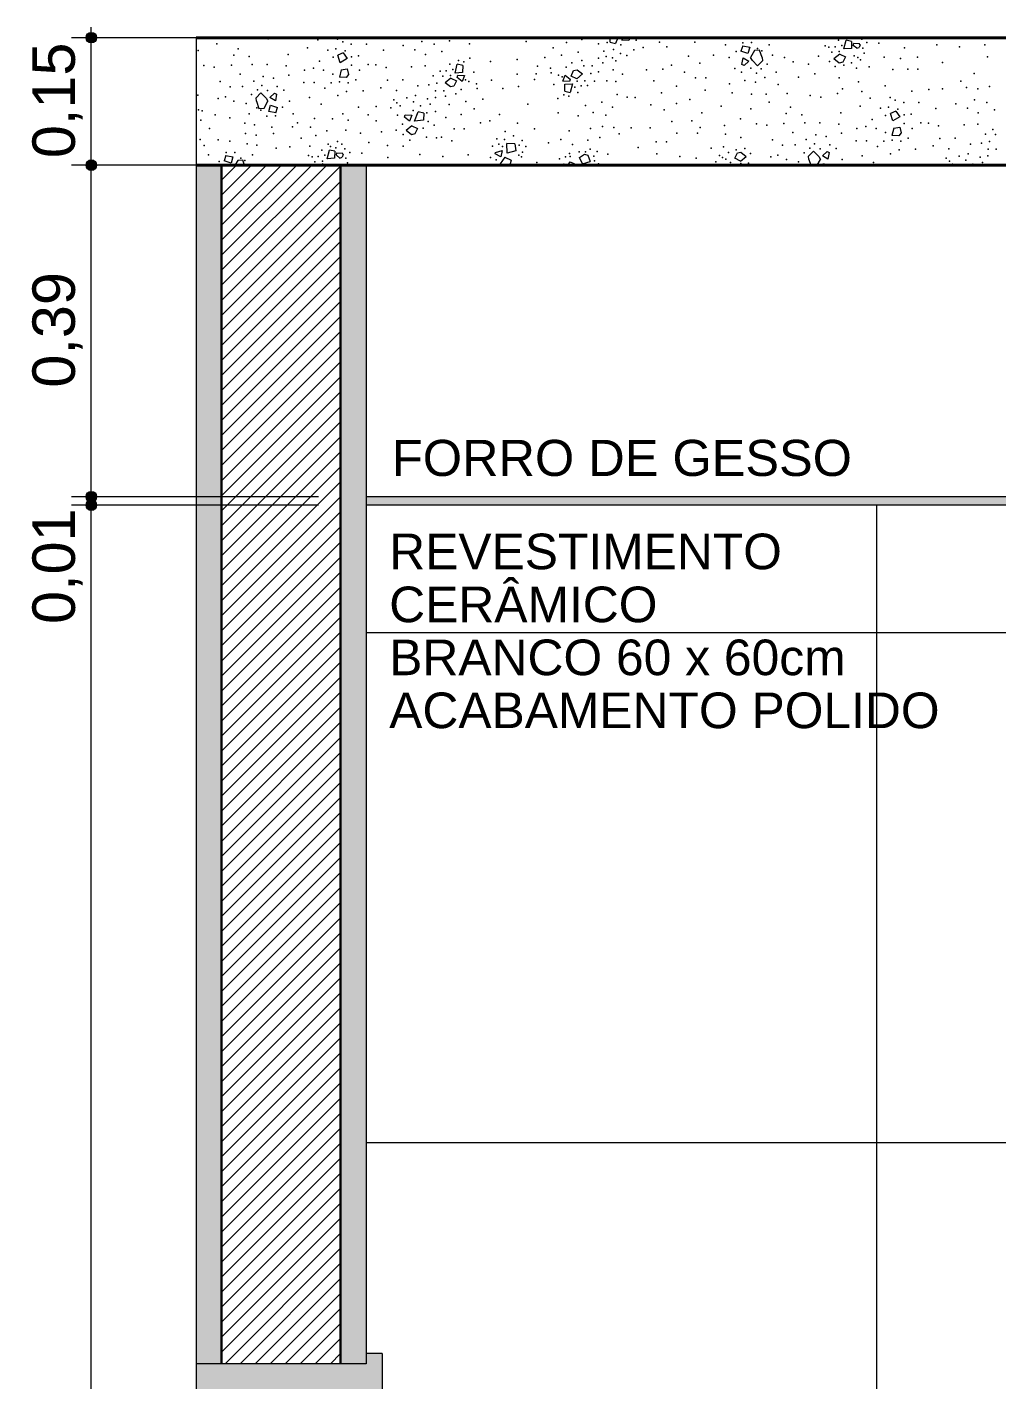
# Model space of a CAD drawing. Header units: metres. Extents: x -1.9 to 95.3, y -2.2 to 2.5.
# Drawn here: x 82.94 to 84.08, y 0.006 to 1.598 of the extents above; entities that cross this region are included whole.
import ezdxf

# ---------------------------------------------------------------- set-up
doc = ezdxf.new("R2010")
doc.units = ezdxf.units.M
doc.header["$MEASUREMENT"] = 0
for name, color, linetype in [('COTAS CORTE', 7, 'Continuous'), ('FORRO.EXEC', 7, 'Continuous'), ('LAJES.EST', 7, 'Continuous'), ('PAREDE CONSTRUIR', 7, 'Continuous'), ('Portas Archicad', 7, 'Continuous')]:
    doc.layers.add(name, color=color, linetype=linetype)
for name, color, linetype, lineweight, true_color in [('COTAS CORTE_Caneta_No__25', 7, 'Continuous', 13, 0x982312), ('LAJES.EST_Caneta_No__97', 7, 'Continuous', 13, 0x6b6b6b), ('NOTAS-EXECUTIVO.ARQ_Caneta_No__12', 7, 'Continuous', 0, 0x030303), ('PAREDE CONSTRUIR_Caneta_No__97', 7, 'Continuous', 13, 0x6b6b6b), ('Portas Archicad_Caneta_No__9', 7, 'Continuous', 9, 0x020202)]:
    doc.layers.add(name, color=color, linetype=linetype, lineweight=lineweight, true_color=true_color)
for name, color, linetype, lineweight in [('FORRO.EXEC_Caneta_No__241', 7, 'Continuous', 13), ('LAJES.EST_Caneta_No__1', 7, 'Continuous', 40), ('LAJES.EST_Caneta_No__241', 7, 'Continuous', 13), ('PAREDE CONSTRUIR_Caneta_No__241', 7, 'Continuous', 13), ('PAREDE CONSTRUIR_Caneta_No__3', 7, 'Continuous', 30)]:
    doc.layers.add(name, color=color, linetype=linetype, lineweight=lineweight)
doc.styles.add('GENERATED_STYLE_1', font='arial.ttf')
doc.dimstyles.new('GENERATED_STYLE__2', dxfattribs={"dimtxt": 0.05, "dimasz": 0.02375, "dimexe": 0.18, "dimexo": 0.267183, "dimgap": 0, "dimtad": 1, "dimzin": 0, "dimdsep": 46, "dimtxsty": 'GENERATED_STYLE_1', "dimblk": 'ARROWHEAD_11', "dimblk1": 'ARROWHEAD_11', "dimblk2": 'ARROWHEAD_11', "dimcen": 0.09, "dimclrd": 256, "dimclre": 256, "dimclrt": 256, "dimadec": 0, "dimazin": 0, "dimtfac": 1, "dimtdec": 4, "dimtmove": 0, "dimatfit": 3, "dimfxl": 0, "dimtolj": 1, "dimtzin": 0, "dimarcsym": 0})

# ---------------------------------------------------------------- blocks, each defined once
blk = doc.blocks.new('*X297', base_point=(44.9347, -2.115))
at = {"layer": 'LAJES.EST_Caneta_No__241', "color": 7, "linetype": 'Continuous', "lineweight": 13}
for p, q in [((83.6252, 1.5796), (83.6254, 1.585)), ((83.6252, 1.5796), (83.6317, 1.5782)), ((83.6344, 1.585), (83.6317, 1.5782)), ((83.6392, 1.582), (83.6405, 1.585)), ((83.6472, 1.5816), (83.6392, 1.582)), ((83.6469, 1.585), (83.6479, 1.5842)), ((83.6479, 1.5842), (83.6472, 1.5816)), ((83.9003, 1.5717), (83.9029, 1.582)), ((83.9093, 1.5806), (83.9029, 1.582)), ((83.9093, 1.5806), (83.909, 1.5722)), ((83.9112, 1.5759), (83.9119, 1.5785)), ((83.9153, 1.5726), (83.9112, 1.5759)), ((83.9119, 1.5785), (83.9182, 1.5782)), ((83.9192, 1.5767), (83.918, 1.5736)), ((83.9192, 1.5767), (83.9182, 1.5782)), ((83.3113, 1.5673), (83.3052, 1.5646)), ((83.3079, 1.5556), (83.3052, 1.5646)), ((83.316, 1.5605), (83.3079, 1.5556)), ((83.3113, 1.5673), (83.316, 1.5605)), ((83.7813, 1.5755), (83.779, 1.5692)), ((83.7874, 1.5664), (83.779, 1.5692)), ((83.7803, 1.5534), (83.7817, 1.5612)), ((83.7813, 1.5755), (83.7895, 1.574)), ((83.7817, 1.5612), (83.7883, 1.5575)), ((83.7895, 1.574), (83.7874, 1.5664)), ((83.795, 1.5698), (83.7904, 1.5618)), ((83.7926, 1.5583), (83.7904, 1.5618)), ((83.801, 1.5702), (83.795, 1.5698)), ((83.804, 1.5618), (83.801, 1.5702)), ((83.804, 1.5618), (83.8045, 1.5576)), ((83.8953, 1.5658), (83.8884, 1.5602)), ((83.8948, 1.5552), (83.8884, 1.5602)), ((83.8953, 1.5658), (83.9019, 1.5626)), ((83.9019, 1.5626), (83.8989, 1.5562)), ((83.909, 1.5722), (83.9003, 1.5717)), ((83.9153, 1.5726), (83.918, 1.5736)), ((83.309, 1.5471), (83.3069, 1.5385)), ((83.309, 1.5471), (83.3162, 1.5485)), ((83.3162, 1.5485), (83.3176, 1.5416)), ((83.443, 1.5434), (83.4456, 1.5537)), ((83.4517, 1.544), (83.443, 1.5434)), ((83.4521, 1.5523), (83.4456, 1.5537)), ((83.4521, 1.5523), (83.4517, 1.544)), ((83.5793, 1.5399), (83.5824, 1.5463)), ((83.5824, 1.5463), (83.5865, 1.5473)), ((83.5865, 1.5473), (83.5928, 1.5423)), ((83.7828, 1.5524), (83.7803, 1.5534)), ((83.7883, 1.5575), (83.7828, 1.5524)), ((83.7987, 1.552), (83.7926, 1.5583)), ((83.8045, 1.5576), (83.7987, 1.552)), ((83.8989, 1.5562), (83.8948, 1.5552)), ((83.3149, 1.5383), (83.3069, 1.5385)), ((83.3176, 1.5416), (83.3149, 1.5383)), ((83.438, 1.5375), (83.4312, 1.532)), ((83.4375, 1.527), (83.4312, 1.532)), ((83.4416, 1.528), (83.4375, 1.527)), ((83.438, 1.5375), (83.4447, 1.5343)), ((83.4447, 1.5343), (83.4416, 1.528)), ((83.4456, 1.5382), (83.4463, 1.5408)), ((83.4514, 1.5334), (83.4456, 1.5382)), ((83.4463, 1.5408), (83.4542, 1.5404)), ((83.4542, 1.5404), (83.4514, 1.5334)), ((83.5698, 1.5339), (83.5726, 1.5409)), ((83.5777, 1.5335), (83.5698, 1.5339)), ((83.5719, 1.5219), (83.5722, 1.5303)), ((83.5722, 1.5303), (83.5809, 1.5308)), ((83.5726, 1.5409), (83.5784, 1.5361)), ((83.5784, 1.5361), (83.5777, 1.5335)), ((83.5809, 1.5308), (83.5784, 1.5205)), ((83.586, 1.5367), (83.5793, 1.5399)), ((83.586, 1.5367), (83.5928, 1.5423)), ((83.2089, 1.5144), (83.2147, 1.52)), ((83.2093, 1.5102), (83.2089, 1.5144)), ((83.2147, 1.52), (83.2208, 1.5137)), ((83.2208, 1.5137), (83.2229, 1.5102)), ((83.225, 1.5145), (83.2306, 1.5196)), ((83.2316, 1.5107), (83.225, 1.5145)), ((83.2306, 1.5196), (83.2331, 1.5186)), ((83.2331, 1.5186), (83.2316, 1.5107)), ((83.5719, 1.5219), (83.5784, 1.5205)), ((83.2093, 1.5102), (83.2123, 1.5018)), ((83.2123, 1.5018), (83.2183, 1.5022)), ((83.2183, 1.5022), (83.2229, 1.5102)), ((83.2238, 1.498), (83.2259, 1.5056)), ((83.232, 1.4965), (83.2238, 1.498)), ((83.2259, 1.5056), (83.2343, 1.5028)), ((83.232, 1.4965), (83.2343, 1.5028)), ((83.3954, 1.4869), (83.3997, 1.4976)), ((83.4062, 1.4962), (83.3997, 1.4976)), ((83.4062, 1.4962), (83.4058, 1.4878)), ((83.9611, 1.4987), (83.955, 1.496)), ((83.9611, 1.4987), (83.9658, 1.4919)), ((83.3835, 1.4916), (83.3842, 1.4942)), ((83.3893, 1.4868), (83.3835, 1.4916)), ((83.3842, 1.4942), (83.3921, 1.4938)), ((83.3921, 1.4814), (83.3853, 1.4758)), ((83.3921, 1.4938), (83.3893, 1.4868)), ((83.3921, 1.4814), (83.3988, 1.4782)), ((83.4058, 1.4878), (83.3954, 1.4869)), ((83.9577, 1.487), (83.955, 1.496)), ((83.9658, 1.4919), (83.9577, 1.487)), ((83.3916, 1.4708), (83.3853, 1.4758)), ((83.3957, 1.4718), (83.3916, 1.4708)), ((83.3988, 1.4782), (83.3957, 1.4718)), ((83.9588, 1.4785), (83.9567, 1.4699)), ((83.9648, 1.4697), (83.9567, 1.4699)), ((83.9588, 1.4785), (83.966, 1.4799)), ((83.9674, 1.473), (83.9648, 1.4697)), ((83.966, 1.4799), (83.9674, 1.473)), ((83.2925, 1.4425), (83.2951, 1.4528)), ((83.3016, 1.4514), (83.2951, 1.4528)), ((83.3016, 1.4514), (83.3012, 1.4431)), ((83.3034, 1.4467), (83.3041, 1.4494)), ((83.3041, 1.4494), (83.3104, 1.4491)), ((83.3115, 1.4475), (83.3104, 1.4491)), ((83.4902, 1.4485), (83.4904, 1.4499)), ((83.4967, 1.4447), (83.4902, 1.4485)), ((83.4904, 1.4499), (83.4984, 1.4521)), ((83.4984, 1.4521), (83.4967, 1.4447)), ((83.5043, 1.4492), (83.5039, 1.4605)), ((83.5134, 1.46), (83.5039, 1.4605)), ((83.5144, 1.4517), (83.5043, 1.4492)), ((83.5134, 1.46), (83.5144, 1.4517)), ((83.7718, 1.4431), (83.7749, 1.4494)), ((83.7749, 1.4494), (83.779, 1.4504)), ((83.779, 1.4504), (83.7853, 1.4454)), ((83.8587, 1.4458), (83.8645, 1.4514)), ((83.8645, 1.4514), (83.8706, 1.4451)), ((83.8749, 1.4459), (83.8804, 1.451)), ((83.8804, 1.451), (83.8829, 1.45)), ((83.8829, 1.45), (83.8814, 1.4422)), ((83.1735, 1.4463), (83.1713, 1.44)), ((83.1797, 1.4372), (83.1713, 1.44)), ((83.1735, 1.4463), (83.1817, 1.4448)), ((83.1817, 1.4448), (83.1797, 1.4372)), ((83.1873, 1.4406), (83.184, 1.435)), ((83.1933, 1.441), (83.1873, 1.4406)), ((83.1954, 1.435), (83.1933, 1.441)), ((83.2875, 1.4366), (83.2855, 1.435)), ((83.2875, 1.4366), (83.2908, 1.435)), ((83.3012, 1.4431), (83.2925, 1.4425)), ((83.3075, 1.4434), (83.3034, 1.4467)), ((83.3075, 1.4434), (83.3102, 1.4444)), ((83.3115, 1.4475), (83.3102, 1.4444)), ((83.5014, 1.4445), (83.496, 1.4366)), ((83.4989, 1.435), (83.496, 1.4366)), ((83.5014, 1.4445), (83.509, 1.4411)), ((83.509, 1.4411), (83.5072, 1.435)), ((83.5756, 1.435), (83.5782, 1.4391)), ((83.5782, 1.4391), (83.587, 1.435)), ((83.5891, 1.4439), (83.595, 1.4479)), ((83.5929, 1.4365), (83.5891, 1.4439)), ((83.5929, 1.4365), (83.602, 1.4393)), ((83.595, 1.4479), (83.599, 1.4468)), ((83.599, 1.4468), (83.602, 1.4393)), ((83.7785, 1.4399), (83.7718, 1.4431)), ((83.7785, 1.4399), (83.7853, 1.4454)), ((83.8591, 1.4416), (83.8587, 1.4458)), ((83.8591, 1.4416), (83.8615, 1.435)), ((83.8689, 1.435), (83.8727, 1.4416)), ((83.8706, 1.4451), (83.8727, 1.4416)), ((83.8814, 1.4422), (83.8749, 1.4459)), ((83.8752, 1.435), (83.8757, 1.437)), ((83.8757, 1.437), (83.8817, 1.435))]:
    blk.add_line(p, q, dxfattribs=at)
for p in [(83.1627, 1.5777), (83.223, 1.5837), (83.2814, 1.5826), (83.3046, 1.5834), (83.3108, 1.5802), (83.3209, 1.5772), (83.3386, 1.5774), (83.3819, 1.5758), (83.4039, 1.5805), (83.4185, 1.5774), (83.4363, 1.5812), (83.4599, 1.5776), (83.4994, 1.584), (83.5267, 1.5804), (83.5738, 1.5795), (83.5919, 1.583), (83.6115, 1.5776), (83.6217, 1.5793), (83.6377, 1.5766), (83.6561, 1.5821), (83.6834, 1.5799), (83.7249, 1.5796), (83.725, 1.5849), (83.7608, 1.5764), (83.7814, 1.5789), (83.7917, 1.5793), (83.8124, 1.5765), (83.8402, 1.5841), (83.8939, 1.582), (83.8976, 1.5759), (83.9104, 1.5847), (83.9212, 1.5834), (83.927, 1.5793), (83.9411, 1.5784), (84.0094, 1.5767), (84.066, 1.5765), (83.1408, 1.5698), (83.1827, 1.5643), (83.1878, 1.5717), (83.2009, 1.5629), (83.2467, 1.5652), (83.2695, 1.5731), (83.2935, 1.5705), (83.2994, 1.5622), (83.3029, 1.5717), (83.3138, 1.5697), (83.3213, 1.5626), (83.3294, 1.5635), (83.3586, 1.5703), (83.3958, 1.5708), (83.4083, 1.5652), (83.4274, 1.5688), (83.4603, 1.5608), (83.5485, 1.5616), (83.5585, 1.5731), (83.5682, 1.5643), (83.5878, 1.5678), (83.6116, 1.5611), (83.6178, 1.5691), (83.6208, 1.5628), (83.6281, 1.5612), (83.6292, 1.5711), (83.6375, 1.5664), (83.6451, 1.5642), (83.6531, 1.5709), (83.664, 1.5733), (83.6919, 1.5742), (83.7173, 1.5632), (83.7469, 1.5645), (83.7652, 1.5616), (83.7734, 1.5686), (83.7986, 1.5723), (83.8036, 1.5697), (83.8162, 1.5643), (83.8305, 1.5616), (83.8703, 1.5632), (83.8783, 1.5754), (83.8826, 1.5739), (83.8859, 1.5681), (83.8899, 1.5743), (83.8947, 1.5688), (83.9124, 1.5636), (83.9165, 1.5617), (83.9223, 1.5726), (83.9241, 1.5668), (83.9474, 1.5622), (83.9667, 1.5605), (83.9715, 1.5731), (83.9866, 1.562), (84.0362, 1.5743), (84.069, 1.5626), (83.1475, 1.5524), (83.1597, 1.5505), (83.1799, 1.5528), (83.2045, 1.5535), (83.2219, 1.5536), (83.2443, 1.5519), (83.2658, 1.5466), (83.2764, 1.549), (83.2837, 1.5575), (83.2881, 1.5467), (83.3212, 1.5528), (83.3307, 1.5467), (83.3408, 1.5534), (83.3498, 1.5531), (83.3618, 1.5498), (83.3918, 1.5509), (83.4079, 1.5517), (83.4253, 1.5457), (83.4326, 1.546), (83.4366, 1.5538), (83.4404, 1.5477), (83.4471, 1.558), (83.4531, 1.5565), (83.465, 1.5444), (83.4846, 1.5569), (83.5158, 1.5593), (83.5397, 1.5515), (83.5551, 1.549), (83.5737, 1.5502), (83.5801, 1.5554), (83.5922, 1.558), (83.5944, 1.5517), (83.6041, 1.552), (83.6118, 1.5448), (83.6166, 1.5555), (83.6287, 1.547), (83.6319, 1.5577), (83.668, 1.5473), (83.6874, 1.5481), (83.6975, 1.5527), (83.7129, 1.5443), (83.7309, 1.5552), (83.772, 1.5488), (83.7796, 1.5446), (83.7908, 1.549), (83.8028, 1.5483), (83.8098, 1.554), (83.8204, 1.5445), (83.8406, 1.5565), (83.8587, 1.5538), (83.8834, 1.557), (83.8899, 1.5511), (83.9002, 1.5525), (83.9093, 1.5556), (83.9152, 1.549), (83.9199, 1.5591), (83.9298, 1.5507), (83.9576, 1.5475), (83.9753, 1.5478), (83.9872, 1.5479), (84.016, 1.556), (83.1666, 1.5333), (83.1903, 1.542), (83.2062, 1.534), (83.2159, 1.5287), (83.2173, 1.5392), (83.2295, 1.5373), (83.2476, 1.5411), (83.265, 1.5321), (83.2771, 1.5322), (83.2974, 1.5319), (83.2992, 1.5419), (83.3072, 1.5329), (83.3174, 1.532), (83.3261, 1.5354), (83.3634, 1.5349), (83.3814, 1.5354), (83.3991, 1.5285), (83.4122, 1.5295), (83.417, 1.5402), (83.4215, 1.5315), (83.4286, 1.5399), (83.4374, 1.5405), (83.4551, 1.5354), (83.4592, 1.5334), (83.468, 1.5307), (83.4859, 1.5349), (83.516, 1.5422), (83.5362, 1.5358), (83.5382, 1.5426), (83.556, 1.5436), (83.559, 1.5299), (83.5647, 1.5409), (83.5688, 1.5389), (83.5866, 1.5337), (83.5914, 1.5283), (83.5954, 1.5344), (83.5986, 1.5286), (83.6025, 1.5428), (83.607, 1.534), (83.6213, 1.5344), (83.6319, 1.5333), (83.6398, 1.542), (83.6766, 1.5343), (83.7256, 1.5376), (83.7377, 1.5377), (83.7658, 1.5309), (83.7839, 1.5347), (83.7961, 1.5328), (83.7975, 1.5433), (83.8071, 1.538), (83.823, 1.53), (83.8468, 1.5387), (83.8662, 1.5426), (83.8948, 1.5379), (83.9174, 1.5329), (83.9488, 1.5284), (84.0377, 1.5339), (84.0536, 1.5427), (83.1406, 1.5172), (83.1643, 1.5133), (83.1728, 1.5155), (83.1784, 1.5273), (83.193, 1.5275), (83.2035, 1.518), (83.2105, 1.5237), (83.2225, 1.523), (83.2337, 1.5274), (83.2414, 1.5232), (83.2718, 1.5145), (83.2898, 1.5255), (83.3052, 1.5171), (83.3153, 1.5217), (83.3347, 1.5224), (83.3555, 1.5262), (83.3708, 1.512), (83.374, 1.5228), (83.3861, 1.5142), (83.3965, 1.5168), (83.4106, 1.513), (83.4198, 1.5147), (83.4199, 1.5223), (83.4296, 1.5226), (83.4318, 1.5163), (83.4438, 1.5188), (83.4503, 1.5241), (83.4689, 1.5252), (83.4755, 1.5126), (83.499, 1.5253), (83.5174, 1.5275), (83.5637, 1.5134), (83.5709, 1.5178), (83.5769, 1.5162), (83.5836, 1.5266), (83.5873, 1.5205), (83.6335, 1.5183), (83.6455, 1.5151), (83.6546, 1.5147), (83.6858, 1.5203), (83.7035, 1.5278), (83.719, 1.5122), (83.7369, 1.5231), (83.769, 1.5201), (83.7914, 1.5184), (83.8088, 1.5185), (83.8335, 1.5192), (83.8607, 1.517), (83.8729, 1.5151), (83.8927, 1.5193), (83.8984, 1.525), (83.9214, 1.5217), (83.9312, 1.514), (83.9545, 1.5148), (83.9801, 1.5221), (84.0002, 1.524), (84.0163, 1.525), (84.0442, 1.5264), (84.0576, 1.525), (84.0714, 1.5276), (83.1413, 1.5003), (83.1457, 1.4988), (83.1828, 1.5104), (83.1972, 1.5077), (83.2097, 1.5023), (83.2147, 1.4997), (83.2399, 1.5034), (83.2482, 1.5104), (83.2854, 1.5066), (83.3292, 1.5033), (83.3503, 1.504), (83.3673, 1.5026), (83.3746, 1.5085), (83.3782, 1.5049), (83.3936, 1.4992), (83.3939, 1.5094), (83.4022, 1.5047), (83.4096, 1.4965), (83.4135, 1.5067), (83.4198, 1.4982), (83.4362, 1.5064), (83.4558, 1.51), (83.4655, 1.5012), (83.5286, 1.5068), (83.5641, 1.4966), (83.5965, 1.5054), (83.6055, 1.4969), (83.6156, 1.509), (83.6281, 1.5034), (83.6732, 1.5062), (83.6889, 1.5), (83.7033, 1.5075), (83.7332, 1.4966), (83.756, 1.5045), (83.7906, 1.5012), (83.8125, 1.5091), (83.8376, 1.5031), (83.8965, 1.4966), (83.9193, 1.5045), (83.9433, 1.5019), (83.9528, 1.5031), (83.9606, 1.5116), (83.9636, 1.5011), (83.9707, 1.5086), (83.9884, 1.5088), (84.0084, 1.5018), (84.0317, 1.5072), (84.0456, 1.5022), (84.0537, 1.5119), (84.0581, 1.4966), (84.0683, 1.5088), (84.0773, 1.5002), (83.144, 1.4879), (83.1609, 1.4943), (83.1781, 1.4907), (83.1957, 1.4843), (83.201, 1.4955), (83.207, 1.4826), (83.2216, 1.4927), (83.2319, 1.4931), (83.2525, 1.4956), (83.2577, 1.4848), (83.2778, 1.4901), (83.299, 1.4894), (83.3108, 1.4956), (83.3173, 1.4879), (83.3406, 1.4944), (83.3503, 1.4872), (83.3753, 1.4937), (83.3812, 1.4832), (83.4114, 1.4864), (83.4183, 1.4822), (83.4321, 1.4912), (83.4501, 1.4948), (83.4728, 1.4848), (83.484, 1.4872), (83.4953, 1.4946), (83.5163, 1.4845), (83.5877, 1.4931), (83.6162, 1.4807), (83.6201, 1.4938), (83.698, 1.4863), (83.7213, 1.4871), (83.7598, 1.4818), (83.7786, 1.4895), (83.7973, 1.4838), (83.8095, 1.4819), (83.8297, 1.4842), (83.8325, 1.4957), (83.8507, 1.4943), (83.8543, 1.4849), (83.8718, 1.485), (83.8941, 1.4833), (83.9262, 1.4804), (83.9335, 1.4889), (83.9492, 1.4936), (83.971, 1.4842), (83.9712, 1.4941), (83.9793, 1.4949), (83.9906, 1.4848), (83.9996, 1.4845), (84.0116, 1.4812), (84.0416, 1.4823), (84.0577, 1.4831), (83.1431, 1.4654), (83.1541, 1.4783), (83.1643, 1.465), (83.1966, 1.4723), (83.209, 1.4705), (83.2275, 1.4797), (83.2296, 1.4723), (83.2519, 1.4801), (83.2621, 1.4668), (83.2731, 1.4797), (83.2792, 1.47), (83.2923, 1.4753), (83.3145, 1.4761), (83.3318, 1.4728), (83.3564, 1.4742), (83.3737, 1.4763), (83.3821, 1.4712), (83.3897, 1.4643), (83.4053, 1.4786), (83.4092, 1.468), (83.4213, 1.4673), (83.427, 1.4678), (83.442, 1.4777), (83.4538, 1.4777), (83.4919, 1.4662), (83.5009, 1.4652), (83.5017, 1.4747), (83.5117, 1.4697), (83.5365, 1.4777), (83.5673, 1.4653), (83.5771, 1.4756), (83.599, 1.4645), (83.6023, 1.4781), (83.6132, 1.4675), (83.6296, 1.4793), (83.6361, 1.4718), (83.6501, 1.4791), (83.6724, 1.4791), (83.7037, 1.4728), (83.7281, 1.4728), (83.7311, 1.4794), (83.7611, 1.4716), (83.779, 1.4677), (83.8164, 1.4647), (83.8401, 1.4734), (83.856, 1.4654), (83.8671, 1.4706), (83.8793, 1.4687), (83.8974, 1.4725), (83.9156, 1.478), (83.938, 1.4781), (83.949, 1.4733), (83.957, 1.4643), (83.9759, 1.4668), (83.9805, 1.4781), (84.0132, 1.4663), (84.0312, 1.4668), (84.0668, 1.4716), (84.0752, 1.4771), (84.0784, 1.4713), (83.1479, 1.458), (83.1736, 1.4498), (83.1781, 1.4632), (83.184, 1.4501), (83.1986, 1.4602), (83.2099, 1.4586), (83.2325, 1.455), (83.2488, 1.4567), (83.2722, 1.4572), (83.2861, 1.4528), (83.2939, 1.4596), (83.2966, 1.4571), (83.3026, 1.4555), (83.3047, 1.4629), (83.3098, 1.4599), (83.3135, 1.4542), (83.3192, 1.4501), (83.3333, 1.4492), (83.3415, 1.4618), (83.3636, 1.4582), (83.3818, 1.4573), (83.4392, 1.4637), (83.4868, 1.4572), (83.4944, 1.4597), (83.4989, 1.4571), (83.5185, 1.4586), (83.5219, 1.464), (83.5222, 1.4505), (83.5263, 1.4569), (83.5528, 1.4614), (83.5774, 1.4487), (83.5811, 1.4592), (83.5887, 1.4508), (83.5964, 1.4508), (83.6019, 1.454), (83.6101, 1.4512), (83.6582, 1.4558), (83.6795, 1.4623), (83.6915, 1.4624), (83.744, 1.455), (83.7586, 1.4566), (83.7645, 1.45), (83.7736, 1.4532), (83.7839, 1.4545), (83.7904, 1.4486), (83.8282, 1.4587), (83.8428, 1.4589), (83.8533, 1.4494), (83.8603, 1.4551), (83.8657, 1.4601), (83.8723, 1.4544), (83.8836, 1.4588), (83.8912, 1.4546), (83.9148, 1.4635), (83.9269, 1.4636), (83.9396, 1.4569), (83.9472, 1.4633), (83.955, 1.4485), (83.9651, 1.4531), (83.9672, 1.4634), (83.9845, 1.4538), (84.0053, 1.4576), (84.0238, 1.4542), (84.0489, 1.4599), (84.062, 1.4609), (84.0697, 1.4537), (84.0713, 1.4629), (84.0794, 1.454), (83.1391, 1.4353), (83.1531, 1.4472), (83.1657, 1.4394), (83.1909, 1.4431), (83.1959, 1.4405), (83.2046, 1.4473), (83.2084, 1.4351), (83.2705, 1.4463), (83.2749, 1.4448), (83.2781, 1.439), (83.2821, 1.4451), (83.2869, 1.4396), (83.2899, 1.4467), (83.3145, 1.4434), (83.3164, 1.4377), (83.3638, 1.4439), (83.4016, 1.4475), (83.4284, 1.4451), (83.4583, 1.4473), (83.4848, 1.444), (83.4913, 1.4413), (83.5136, 1.436), (83.5181, 1.4467), (83.5211, 1.4447), (83.5393, 1.4382), (83.5657, 1.4426), (83.5707, 1.4364), (83.5729, 1.445), (83.5785, 1.4453), (83.6061, 1.4455), (83.6068, 1.44), (83.6116, 1.4365), (83.6226, 1.4478), (83.6306, 1.436), (83.6802, 1.4482), (83.7071, 1.4451), (83.7264, 1.4434), (83.7497, 1.4388), (83.7539, 1.4465), (83.7573, 1.444), (83.7613, 1.442), (83.7669, 1.4382), (83.7791, 1.4369), (83.7879, 1.4375), (83.8141, 1.4447), (83.8226, 1.4469), (83.8326, 1.4418), (83.847, 1.4391), (83.898, 1.4418), (83.9216, 1.4459), (83.9352, 1.438), (84.0001, 1.4354), (84.0206, 1.4434), (84.0244, 1.4399), (84.028, 1.4363), (84.0359, 1.4456), (84.0437, 1.4408), (84.0463, 1.4482), (84.052, 1.4361), (84.0604, 1.4444), (84.0633, 1.4381), (84.0696, 1.4461)]:
    blk.add_point(p, dxfattribs=at)
blk = doc.blocks.new('*D298', base_point=(44.9347, -2.115))
at = {"layer": 'COTAS CORTE_Caneta_No__25', "linetype": 'Continuous', "lineweight": 13, "true_color": 0x982312}
for points in [[(83.009, 1.035), (83.0095, 1.0326), (83.0108, 1.0306), (83.0129, 1.0292), (83.0152, 1.0287), (83.0176, 1.0292), (83.0197, 1.0306), (83.021, 1.0326), (83.0215, 1.035), (83.021, 1.0374), (83.0197, 1.0394), (83.0176, 1.0408), (83.0152, 1.0413), (83.0129, 1.0408), (83.0108, 1.0394), (83.0095, 1.0374)], [(83.009, -2.115), (83.0095, -2.1174), (83.0108, -2.1194), (83.0129, -2.1208), (83.0152, -2.1213), (83.0176, -2.1208), (83.0197, -2.1194), (83.021, -2.1174), (83.0215, -2.115), (83.021, -2.1126), (83.0197, -2.1106), (83.0176, -2.1092), (83.0152, -2.1088), (83.0129, -2.1092), (83.0108, -2.1106), (83.0095, -2.1126)]]:
    blk.add_hatch(color=24, dxfattribs=at).paths.add_polyline_path(points)
at = {"layer": 'COTAS CORTE_Caneta_No__25', "color": 24, "linetype": 'Continuous', "lineweight": 13, "true_color": 0x982312}
for p, q in [((83.009, 1.035), (82.9918, 1.035)), ((83.2824, 1.035), (83.0215, 1.035)), ((83.0152, -2.1088), (83.0152, 1.0287)), ((83.009, -2.115), (82.9918, -2.115)), ((83.2824, -2.115), (83.0215, -2.115)), ((83.0152, -2.1275), (83.0152, -2.1213))]:
    blk.add_line(p, q, dxfattribs=at)
for centre in [(83.0152, 1.035), (83.0152, -2.115)]:
    blk.add_circle(centre, 0.00625, dxfattribs=at)
at = {"layer": 'COTAS CORTE_Caneta_No__25', "color": 24, "lineweight": 13, "true_color": 0x982312, "char_height": 0.05, "attachment_point": 7, "rotation": 90, "style": 'GENERATED_STYLE_1'}
for s, insert in [('\\A1;{\\pql;\\fArial|b0|i0|c0|p0;\\W1.000000;0,01}', (83.0052, 0.8953)), ('\\A1;{\\pql;\\fArial|b0|i0|c0|p0;\\W1.000000;3,15}', (83.0052, -0.6735))]:
    blk.add_mtext(s, dxfattribs=dict(at, insert=insert))
blk = doc.blocks.new('ARROWHEAD_11')
at = {"color": 0, "linetype": 'Continuous', "lineweight": 0}
blk.add_line((0, 0), (-1, 0), dxfattribs=at)
at = {"color": 0, "linetype": 'Continuous', "lineweight": 0, "const_width": 0.25, "flags": 128}
blk.add_lwpolyline([(-0.125, 0, 1), (0.125, 0, 1)], format="xyb", close=True, dxfattribs=at)
blk = doc.blocks.new('*D299', base_point=(44.9347, -2.115))
at = {"layer": 'COTAS CORTE_Caneta_No__25', "linetype": 'Continuous', "lineweight": 13, "true_color": 0x982312}
for points in [[(83.009, 1.045), (83.0095, 1.0426), (83.0108, 1.0406), (83.0129, 1.0392), (83.0152, 1.0387), (83.0176, 1.0392), (83.0197, 1.0406), (83.021, 1.0426), (83.0215, 1.045), (83.021, 1.0474), (83.0197, 1.0494), (83.0176, 1.0508), (83.0152, 1.0512), (83.0129, 1.0508), (83.0108, 1.0494), (83.0095, 1.0474)], [(83.009, 1.035), (83.0095, 1.0326), (83.0108, 1.0306), (83.0129, 1.0292), (83.0152, 1.0287), (83.0176, 1.0292), (83.0197, 1.0306), (83.021, 1.0326), (83.0215, 1.035), (83.021, 1.0374), (83.0197, 1.0394), (83.0176, 1.0408), (83.0152, 1.0413), (83.0129, 1.0408), (83.0108, 1.0394), (83.0095, 1.0374)]]:
    blk.add_hatch(color=24, dxfattribs=at).paths.add_polyline_path(points)
at = {"layer": 'COTAS CORTE_Caneta_No__25', "color": 24, "linetype": 'Continuous', "lineweight": 13, "true_color": 0x982312}
for p, q in [((83.009, 1.045), (82.9918, 1.045)), ((83.009, 1.035), (82.9918, 1.035)), ((83.0152, 1.035), (83.0152, 1.0387)), ((83.2824, 1.045), (83.0215, 1.045)), ((83.2824, 1.035), (83.0215, 1.035))]:
    blk.add_line(p, q, dxfattribs=at)
for centre in [(83.0152, 1.045), (83.0152, 1.035)]:
    blk.add_circle(centre, 0.00625, dxfattribs=at)
blk = doc.blocks.new('*D300', base_point=(44.9347, -2.115))
at = {"layer": 'COTAS CORTE_Caneta_No__25', "linetype": 'Continuous', "lineweight": 13, "true_color": 0x982312}
for points in [[(83.009, 1.435), (83.0095, 1.4326), (83.0108, 1.4306), (83.0129, 1.4292), (83.0152, 1.4287), (83.0176, 1.4292), (83.0197, 1.4306), (83.021, 1.4326), (83.0215, 1.435), (83.021, 1.4374), (83.0197, 1.4394), (83.0176, 1.4408), (83.0152, 1.4413), (83.0129, 1.4408), (83.0108, 1.4394), (83.0095, 1.4374)], [(83.009, 1.045), (83.0095, 1.0426), (83.0108, 1.0406), (83.0129, 1.0392), (83.0152, 1.0387), (83.0176, 1.0392), (83.0197, 1.0406), (83.021, 1.0426), (83.0215, 1.045), (83.021, 1.0474), (83.0197, 1.0494), (83.0176, 1.0508), (83.0152, 1.0512), (83.0129, 1.0508), (83.0108, 1.0494), (83.0095, 1.0474)]]:
    blk.add_hatch(color=24, dxfattribs=at).paths.add_polyline_path(points)
at = {"layer": 'COTAS CORTE_Caneta_No__25', "color": 24, "linetype": 'Continuous', "lineweight": 13, "true_color": 0x982312}
for p, q in [((83.009, 1.435), (82.9918, 1.435)), ((83.2824, 1.435), (83.0215, 1.435)), ((83.0152, 1.0512), (83.0152, 1.4287)), ((83.009, 1.045), (82.9918, 1.045)), ((83.2824, 1.045), (83.0215, 1.045))]:
    blk.add_line(p, q, dxfattribs=at)
for centre in [(83.0152, 1.435), (83.0152, 1.045)]:
    blk.add_circle(centre, 0.00625, dxfattribs=at)
at = {"layer": 'COTAS CORTE_Caneta_No__25', "color": 24, "lineweight": 13, "true_color": 0x982312, "insert": (83.0052, 1.1733), "char_height": 0.05, "attachment_point": 7, "rotation": 90, "style": 'GENERATED_STYLE_1'}
blk.add_mtext('\\A1;{\\pql;\\fArial|b0|i0|c0|p0;\\W1.000000;0,39}', dxfattribs=at)
blk = doc.blocks.new('*D301', base_point=(44.9347, -2.115))
at = {"layer": 'COTAS CORTE_Caneta_No__25', "linetype": 'Continuous', "lineweight": 13, "true_color": 0x982312}
for points in [[(83.009, 1.585), (83.0095, 1.5826), (83.0108, 1.5806), (83.0129, 1.5792), (83.0152, 1.5788), (83.0176, 1.5792), (83.0197, 1.5806), (83.021, 1.5826), (83.0215, 1.585), (83.021, 1.5874), (83.0197, 1.5894), (83.0176, 1.5908), (83.0152, 1.5913), (83.0129, 1.5908), (83.0108, 1.5894), (83.0095, 1.5874)], [(83.009, 1.435), (83.0095, 1.4326), (83.0108, 1.4306), (83.0129, 1.4292), (83.0152, 1.4287), (83.0176, 1.4292), (83.0197, 1.4306), (83.021, 1.4326), (83.0215, 1.435), (83.021, 1.4374), (83.0197, 1.4394), (83.0176, 1.4408), (83.0152, 1.4412), (83.0129, 1.4408), (83.0108, 1.4394), (83.0095, 1.4374)]]:
    blk.add_hatch(color=24, dxfattribs=at).paths.add_polyline_path(points)
at = {"layer": 'COTAS CORTE_Caneta_No__25', "color": 24, "linetype": 'Continuous', "lineweight": 13, "true_color": 0x982312}
for p, q in [((83.0152, 1.5913), (83.0152, 1.5975)), ((83.009, 1.585), (82.9918, 1.585)), ((83.0152, 1.4412), (83.0152, 1.5788)), ((83.2824, 1.585), (83.0215, 1.585)), ((83.009, 1.435), (82.9918, 1.435)), ((83.2824, 1.435), (83.0215, 1.435))]:
    blk.add_line(p, q, dxfattribs=at)
for centre in [(83.0152, 1.585), (83.0152, 1.435)]:
    blk.add_circle(centre, 0.00625, dxfattribs=at)
at = {"layer": 'COTAS CORTE_Caneta_No__25', "color": 24, "lineweight": 13, "true_color": 0x982312, "insert": (83.0052, 1.4433), "char_height": 0.05, "attachment_point": 7, "rotation": 90, "style": 'GENERATED_STYLE_1'}
blk.add_mtext('\\A1;{\\pql;\\fArial|b0|i0|c0|p0;\\W1.000000;0,15}', dxfattribs=at)

msp = doc.modelspace()

# ---------------------------------------------------------------- hatches: boundary and pattern name
at = {"layer": 'FORRO.EXEC', "linetype": 'Continuous', "lineweight": 0, "true_color": 0xffffff}
msp.add_hatch(color=7, dxfattribs=at).paths.add_polyline_path([(83.3384, 1.045), (83.3384, 1.035), (87.0349, 1.035), (87.0349, 1.045)])
at = {"layer": 'PAREDE CONSTRUIR', "linetype": 'Continuous', "lineweight": 0, "true_color": 0xffffff}
for points in [[(83.1384, 1.435), (83.1384, 0.025), (83.1684, 0.025), (83.1684, 1.435)], [(83.3084, 0.025), (83.3384, 0.025), (83.3384, 1.435), (83.3084, 1.435)]]:
    msp.add_hatch(color=7, dxfattribs=at).paths.add_polyline_path(points)
at = {"layer": 'PAREDE CONSTRUIR', "linetype": 'Continuous', "lineweight": 0, "true_color": 0x000000}
h = msp.add_hatch(dxfattribs=at)
h.set_pattern_fill('common_brick_0017', color=18, style=0, pattern_type=2)
h.set_pattern_definition([(45, (44.934718, -2.115), (-0.0088388348, 0.0088388348), [])])
h.paths.add_polyline_path([(83.1684, 1.435), (83.1684, 0.025), (83.3084, 0.025), (83.3084, 1.435)])
at = {"layer": 'PAREDE CONSTRUIR_Caneta_No__97', "linetype": 'Continuous', "lineweight": 13, "true_color": 0x6b6b6b}
h = msp.add_hatch(dxfattribs=at)
h.set_pattern_fill('Ceramica_60_x_60_0017', color=251, style=0, pattern_type=2)
h.set_pattern_definition([(180, (83.3384, -2.115), (0, 0.6), []), (90, (83.3384, -2.115), (0.6, 0), [])])
h.paths.add_polyline_path([(83.3384, 1.035), (83.3384, 0.037), (83.3574, 0.037), (83.3574, -1.105), (83.3934, -1.105), (83.4005, -1.1079), (83.4034, -1.115), (83.4005, -1.1221), (83.3934, -1.125), (83.3574, -1.125), (83.3574, -2.115), (87.0349, -2.115), (87.0349, -1.315), (85.6769, -1.315), (85.6769, -1.37), (85.5159, -1.37), (85.5159, -1.375), (85.5163, -1.375), (85.5159, -1.3753), (85.5159, -1.405), (85.4339, -1.405), (85.4339, -1.3753), (85.4335, -1.375), (85.4339, -1.375), (85.4339, -1.37), (85.2729, -1.37), (85.2729, -1.315), (85.1349, -1.315), (85.1349, -1.215), (85.1349, -1.115), (85.4659, -1.115), (85.4659, -1.051), (85.4659, -1.0401), (85.4659, -1.0088), (85.4672, -1.0044), (85.4705, -1.0011), (85.4751, -1), (85.4795, -1.0013), (85.4828, -1.0046), (85.4839, -1.0092), (85.4839, -1.0402), (85.4839, -1.051), (85.4839, -1.115), (87.0149, -1.115), (87.0149, -1.215), (87.0149, -1.115), (87.0349, -1.115), (87.0349, 0.045), (87.0249, 0.045), (87.0249, 0.095), (87.0249, 0.875), (87.0249, 0.925), (87.0349, 0.925), (87.0349, 1.035)])
h.paths.add_polyline_path([(83.9049, -1.362), (83.906, -1.3558), (83.9081, -1.3498), (83.9112, -1.3443), (83.9153, -1.3394), (83.9201, -1.3354), (83.9228, -1.3338), (83.9243, -1.3329), (83.9269, -1.3307), (83.9291, -1.3281), (83.9305, -1.3255), (83.9343, -1.3177), (83.9348, -1.3151), (83.9349, -1.315), (84.1149, -1.315), (84.1149, -1.195), (84.1549, -1.195), (84.1549, -1.315), (84.3349, -1.315), (84.335, -1.3151), (84.3355, -1.3177), (84.3393, -1.3255), (84.3407, -1.3281), (84.3429, -1.3307), (84.3455, -1.3329), (84.347, -1.3338), (84.3497, -1.3354), (84.3545, -1.3394), (84.3586, -1.3443), (84.3617, -1.3498), (84.3638, -1.3558), (84.3649, -1.362), (84.3649, -1.3649), (84.3649, -1.365), (84.3549, -1.365), (84.3549, -1.3716), (84.3526, -1.3845), (84.3481, -1.3969), (84.3415, -1.4083), (84.3331, -1.4184), (84.323, -1.4268), (84.3182, -1.4296), (84.3047, -1.4376), (84.2753, -1.4488), (84.2443, -1.4548), (84.226, -1.455), (84.1559, -1.455), (84.1559, -1.475), (84.1139, -1.475), (84.1139, -1.455), (84.0438, -1.455), (84.0255, -1.4548), (83.9945, -1.4488), (83.9651, -1.4376), (83.9516, -1.4296), (83.9468, -1.4268), (83.9367, -1.4184), (83.9283, -1.4083), (83.9217, -1.3969), (83.9172, -1.3845), (83.9149, -1.3716), (83.9149, -1.365), (83.9049, -1.365), (83.9049, -1.3649)], flags=0)
at = {"layer": 'Portas Archicad', "linetype": 'Continuous', "lineweight": 0, "true_color": 0xffffff}
for points in [[(83.3384, -0.013), (83.3574, -0.013), (83.3574, 0.037), (83.3384, 0.037)], [(83.2984, -0.013), (83.3384, -0.013), (83.3384, 0.025), (83.1384, 0.025), (83.1384, -0.025), (83.2984, -0.025)]]:
    msp.add_hatch(color=7, dxfattribs=at).paths.add_polyline_path(points)

# ---------------------------------------------------------------- linework, layer by layer
at = {"layer": 'FORRO.EXEC_Caneta_No__241', "color": 7, "linetype": 'Continuous', "lineweight": 13}
for p, q in [((87.0349, 1.045), (83.3384, 1.045)), ((87.0349, 1.035), (83.3384, 1.035))]:
    msp.add_line(p, q, dxfattribs=at)
at = {"layer": 'LAJES.EST_Caneta_No__1', "color": 7, "linetype": 'Continuous', "lineweight": 40}
for p, q in [((87.0349, 1.585), (83.1384, 1.585)), ((87.0349, 1.435), (83.3384, 1.435))]:
    msp.add_line(p, q, dxfattribs=at)
at = {"layer": 'LAJES.EST_Caneta_No__1', "color": 7, "linetype": 'Continuous', "lineweight": 40, "flags": 128}
msp.add_lwpolyline([(83.3384, 1.435), (83.3084, 1.435), (83.1684, 1.435), (83.1384, 1.435)], dxfattribs=at)
at = {"layer": 'LAJES.EST_Caneta_No__97', "color": 251, "linetype": 'Continuous', "lineweight": 13, "true_color": 0x6b6b6b}
msp.add_line((83.1384, 1.585), (83.1384, 1.435), dxfattribs=at)
at = {"layer": 'PAREDE CONSTRUIR_Caneta_No__241', "color": 7, "linetype": 'Continuous', "lineweight": 13}
for p, q in [((83.1384, 1.435), (83.1384, 1.045)), ((83.3384, 1.435), (83.3384, 1.045)), ((83.1384, 1.045), (83.1384, 1.035)), ((83.3384, 1.045), (83.3384, 1.035))]:
    msp.add_line(p, q, dxfattribs=at)
at = {"layer": 'PAREDE CONSTRUIR_Caneta_No__241', "color": 7, "linetype": 'Continuous', "lineweight": 13, "flags": 128}
for points in [[(83.1384, 1.035), (83.1384, 0.037), (83.1384, 0.025)], [(83.3384, 1.035), (83.3384, 0.037), (83.3384, 0.025)], [(83.3384, 0.025), (83.3084, 0.025), (83.1684, 0.025), (83.1384, 0.025)]]:
    msp.add_lwpolyline(points, dxfattribs=at)
at = {"layer": 'PAREDE CONSTRUIR_Caneta_No__3', "color": 7, "linetype": 'Continuous', "lineweight": 30}
for p, q in [((83.1684, 1.435), (83.1684, 0.025)), ((83.3084, 1.435), (83.3084, 0.025))]:
    msp.add_line(p, q, dxfattribs=at)
at = {"layer": 'Portas Archicad_Caneta_No__9', "color": 18, "linetype": 'Continuous', "lineweight": 9, "true_color": 0x020202}
for q in [(83.3384, 0.037), (83.3574, -0.013)]:
    msp.add_line((83.3574, 0.037), q, dxfattribs=at)
at = {"layer": 'Portas Archicad_Caneta_No__9', "color": 18, "linetype": 'Continuous', "lineweight": 9, "true_color": 0x020202, "flags": 128}
msp.add_lwpolyline([(83.1384, 0.025), (83.1384, -0.013), (83.1384, -0.025)], dxfattribs=at)

# ---------------------------------------------------------------- block references
at = {"layer": 'LAJES.EST', "lineweight": 0}
msp.add_blockref('*X297', (44.9347, -2.115), dxfattribs=at)

# ---------------------------------------------------------------- texts
at = {"layer": 'NOTAS-EXECUTIVO.ARQ_Caneta_No__12', "color": 18, "linetype": 'Continuous', "lineweight": 0, "true_color": 0x030303, "insert": (83.6392, 1.1119), "char_height": 0.0425, "attachment_point": 2, "style": 'GENERATED_STYLE_1'}
msp.add_mtext('\\A1;{\\pqc;\\fArial|b0|i0|c0|p0;\\W1.000000;FORRO DE \\fArial|b0|i0|c0|p0;\\W1.000000;GESSO}', dxfattribs=at)
at = {"layer": 'NOTAS-EXECUTIVO.ARQ_Caneta_No__12', "color": 18, "linetype": 'Continuous', "lineweight": 0, "true_color": 0x030303, "insert": (83.3655, 1.0016), "char_height": 0.041905, "width": 0.74499, "attachment_point": 1, "line_spacing_factor": 0.892098, "style": 'GENERATED_STYLE_1'}
msp.add_mtext('\\A1;{\\pql;\\fArial|b0|i0|c0|p0;\\W1.000000;REVESTIMENTO CERÂMICO\\P\\pql;\\fArial|b0|i0|c0|p0;\\W1.000000;BRANCO 60 x 60cm\\P\\pql;\\fArial|b0|i0|c0|p0;\\W1.000000;ACABAMENTO POLIDO\\fArial|b0|i0|c0|p0;\\W1.000000; }', dxfattribs=at)

# ---------------------------------------------------------------- dimensions: what is measured, and where the dimension line sits
at = {"layer": 'COTAS CORTE', "color": 24, "linetype": 'Continuous', "lineweight": 13, "true_color": 0x982312}
for base, p1, p2, picture, middle in [((83.0152, 1.585), (85.1867, 1.435), (85.1867, 1.585), '*D301', (82.9802, 1.508)), ((83.0152, 1.435), (85.1867, 1.045), (85.1867, 1.435), '*D300', (82.9802, 1.238)), ((83.0152, 1.045), (85.1867, 1.035), (85.1867, 1.045), '*D299', (82.9802, 0.96)), ((83.0152, 1.035), (84.4006, -2.115), (85.1867, 1.035), '*D298', (82.9802, -0.6087))]:
    dim = msp.add_linear_dim(base=base, p1=p1, p2=p2, angle=90, dimstyle='GENERATED_STYLE__2', dxfattribs=at)
    dim.commit()
    dim.dimension.update_dxf_attribs({"geometry": picture, "text_midpoint": middle, "dimtype": 160, "text_rotation": 90})

doc.saveas('drawing.dxf')
